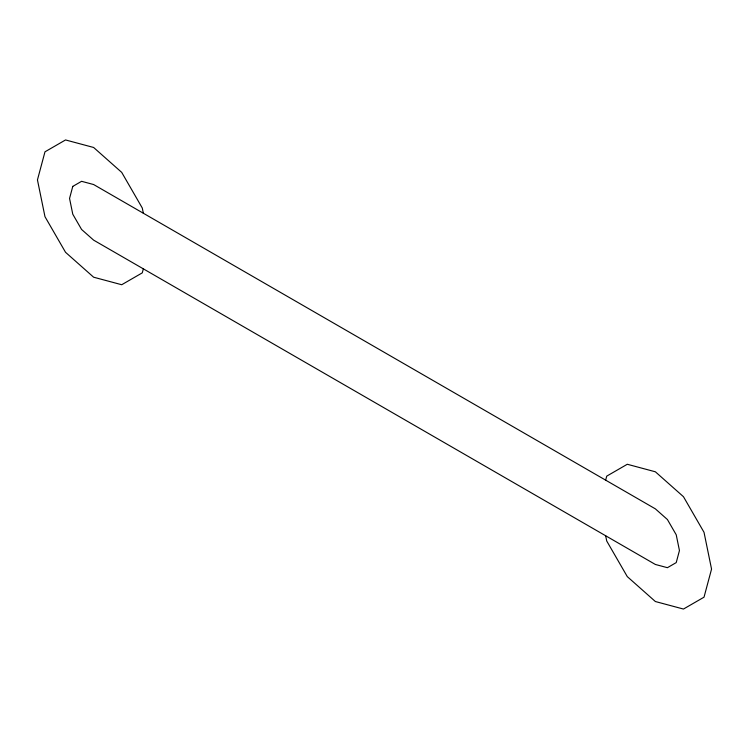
<?xml version="1.0" encoding="UTF-8"?>
<svg xmlns="http://www.w3.org/2000/svg" width="749" height="749" viewBox="0 0 749 749"><rect width="100%" height="100%" fill="white"/><g stroke="black" fill="none" stroke-linecap="round" stroke-linejoin="round"><path stroke-width="1.12" d="M143.349 268.844L142.273 272.861L121.713 284.732L93.625 277.205L65.538 252.301L44.977 216.686L37.45 179.91L44.977 151.822L65.538 139.951L93.625 147.469L121.713 172.382L142.273 207.997L143.349 213.25M605.651 480.156L606.727 476.139L627.288 464.268L655.375 471.795L683.462 496.699L704.023 532.314L711.55 569.09L704.023 597.178L683.462 609.049L655.375 601.531L627.288 576.618L606.727 541.003L605.651 535.75M72.775 186.398L69.554 198.438L72.775 214.205L81.585 229.466L93.625 240.139L655.375 564.465L667.415 567.686L676.225 562.602L679.446 550.562L676.225 534.795L667.415 519.534L655.375 508.861L93.625 184.535L81.585 181.314L72.775 186.398"/></g></svg>
